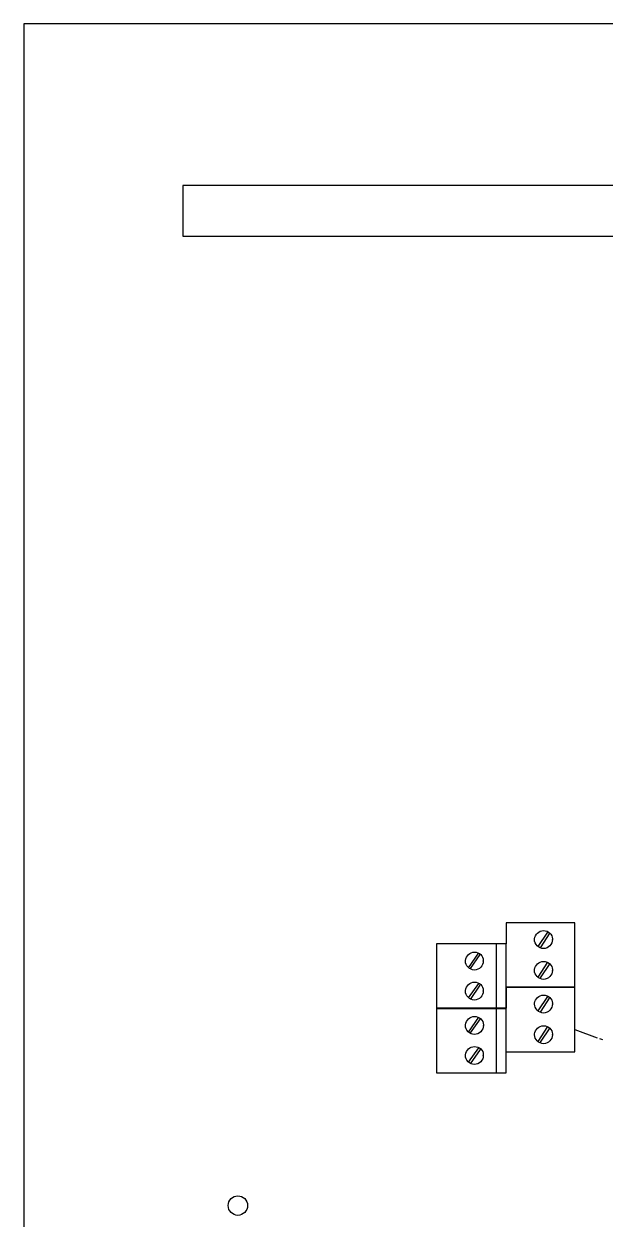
# Model space of a CAD drawing. Header units: metres. Extents: x 0 to 3575, y 0 to 842.
# Drawn here: x 2235 to 2442.3, y 415.8 to 842 of the extents above; entities that cross this region are included whole.
import ezdxf

# ---------------------------------------------------------------- set-up
doc = ezdxf.new("R2010")
doc.units = ezdxf.units.M
doc.layers.add('BORDER', color=2, linetype='Continuous')
doc.layers.add('SCHEMATICS', color=7, linetype='Continuous')

msp = doc.modelspace()

# ---------------------------------------------------------------- linework, layer by layer
at = {"layer": 'BORDER', "color": 2}
msp.add_lwpolyline([(2235, 0), (2830, 0), (2830, 842), (2235, 842), (2235, 0)], dxfattribs=at)
at = {"layer": 'SCHEMATICS', "color": 7}
for p, q in [((2431.58, 521.43), (2406.99, 521.43)), ((2406.99, 521.43), (2406.99, 513.96)), ((2431.58, 521.43), (2406.99, 521.43)), ((2406.99, 521.43), (2406.99, 513.96)), ((2431.58, 498.45), (2431.58, 521.43)), ((2431.58, 498.45), (2431.58, 521.43)), ((2418.46, 513.04), (2421.93, 518.11)), ((2419.26, 512.5), (2422.73, 517.84)), ((2406.99, 513.96), (2382.13, 513.96)), ((2382.13, 513.96), (2382.13, 490.91)), ((2382.13, 513.96), (2382.13, 490.91)), ((2406.99, 513.96), (2382.13, 513.96)), ((2403.58, 490.91), (2403.58, 513.96)), ((2406.99, 490.91), (2406.99, 513.96)), ((2417.12, 515.44), (2417.12, 515.71)), ((2423.53, 515.71), (2423.53, 515.44)), ((2392.47, 507.78), (2392.47, 508.05)), ((2393.54, 505.37), (2397.28, 510.72)), ((2394.34, 505.11), (2397.81, 510.18)), ((2398.88, 508.05), (2398.88, 507.78)), ((2418.46, 502.08), (2421.93, 507.42)), ((2417.12, 504.48), (2417.12, 504.75)), ((2419.26, 501.81), (2422.74, 506.89)), ((2423.53, 504.75), (2423.53, 504.48)), ((2393.54, 494.68), (2397.28, 499.76)), ((2394.34, 494.15), (2397.81, 499.22)), ((2392.47, 497.09), (2392.47, 497.35)), ((2398.88, 497.35), (2398.88, 497.09)), ((2431.58, 498.47), (2406.99, 498.47)), ((2406.99, 498.47), (2406.99, 491)), ((2431.58, 498.47), (2406.99, 498.47)), ((2406.99, 498.47), (2406.99, 491)), ((2406.99, 490.91), (2406.99, 498.45)), ((2406.99, 498.45), (2431.58, 498.45)), ((2406.99, 498.45), (2431.58, 498.45)), ((2418.46, 490.08), (2421.93, 495.15)), ((2419.26, 489.54), (2422.74, 494.88)), ((2431.58, 475.48), (2431.58, 498.47)), ((2431.58, 475.48), (2431.58, 498.47)), ((2406.99, 491), (2382.13, 491)), ((2382.13, 491), (2382.13, 467.95)), ((2382.13, 491), (2382.13, 467.95)), ((2406.99, 491), (2382.13, 491)), ((2382.13, 490.91), (2406.99, 490.91)), ((2382.13, 490.91), (2406.99, 490.91)), ((2403.58, 467.95), (2403.58, 491)), ((2406.99, 467.95), (2406.99, 491)), ((2417.12, 492.48), (2417.12, 492.75)), ((2423.54, 492.75), (2423.54, 492.48)), ((2393.54, 482.41), (2397.28, 487.76)), ((2394.34, 482.15), (2397.82, 487.22)), ((2392.47, 484.82), (2392.47, 485.09)), ((2398.89, 485.09), (2398.89, 484.82)), ((2417.13, 481.52), (2417.13, 481.79)), ((2418.46, 479.12), (2421.94, 484.46)), ((2419.26, 478.85), (2422.74, 483.93)), ((2423.54, 481.79), (2423.54, 481.52)), ((2439.66, 480.33), (2431.68, 483.27)), ((2441.49, 479.65), (2440.49, 480.02)), ((2392.47, 474.13), (2392.47, 474.39)), ((2393.54, 471.72), (2397.28, 476.8)), ((2394.34, 471.18), (2397.82, 476.26)), ((2398.88, 474.39), (2398.88, 474.13)), ((2406.99, 467.95), (2406.99, 475.48)), ((2406.99, 475.48), (2431.58, 475.48)), ((2406.99, 475.48), (2431.58, 475.48)), ((2382.13, 467.95), (2406.99, 467.95)), ((2382.13, 467.95), (2406.99, 467.95))]:
    msp.add_line(p, q, dxfattribs=at)
for points in [[(2291.64, 766.34), (2801.88, 766.34), (2801.88, 784.34), (2291.64, 784.34), (2291.64, 766.34)], [(2417.12, 515.71), (2417.27, 516.3), (2417.51, 516.84), (2417.83, 517.34), (2418.22, 517.78), (2418.68, 518.14), (2419.19, 518.41), (2419.74, 518.59), (2420.33, 518.65)], [(2420.33, 518.65), (2421, 518.59), (2421.62, 518.41), (2422.16, 518.14), (2422.63, 517.78), (2423.01, 517.34), (2423.3, 516.84), (2423.47, 516.3), (2423.53, 515.71)], [(2417.12, 515.71), (2417.12, 515.71), (2417.12, 515.71), (2417.12, 515.71), (2417.12, 515.71), (2417.12, 515.71), (2417.12, 515.71), (2417.12, 515.71), (2417.12, 515.71)], [(2420.33, 512.23), (2419.73, 512.31), (2419.15, 512.51), (2418.61, 512.83), (2418.12, 513.24), (2417.71, 513.72), (2417.4, 514.26), (2417.19, 514.84), (2417.12, 515.44)], [(2423.53, 515.44), (2423.47, 514.84), (2423.3, 514.26), (2423.01, 513.72), (2422.63, 513.24), (2422.16, 512.83), (2421.62, 512.51), (2421, 512.31), (2420.33, 512.23)], [(2423.53, 515.44), (2423.53, 515.45), (2423.53, 515.48), (2423.53, 515.51), (2423.53, 515.54), (2423.53, 515.56), (2423.53, 515.55), (2423.53, 515.52), (2423.53, 515.44)], [(2392.47, 508.05), (2392.62, 508.63), (2392.86, 509.18), (2393.18, 509.68), (2393.57, 510.12), (2394.03, 510.48), (2394.53, 510.76), (2395.09, 510.93), (2395.68, 510.99)], [(2392.47, 508.05), (2392.47, 508.05), (2392.47, 508.05), (2392.47, 508.05), (2392.47, 508.05), (2392.47, 508.05), (2392.47, 508.05), (2392.47, 508.05), (2392.47, 508.05)], [(2395.68, 504.57), (2395.08, 504.64), (2394.5, 504.85), (2393.96, 505.16), (2393.47, 505.57), (2393.06, 506.06), (2392.74, 506.6), (2392.54, 507.18), (2392.47, 507.78)], [(2395.68, 510.99), (2396.35, 510.93), (2396.97, 510.76), (2397.51, 510.48), (2397.98, 510.12), (2398.36, 509.68), (2398.64, 509.18), (2398.82, 508.63), (2398.88, 508.05)], [(2398.88, 507.78), (2398.82, 507.18), (2398.64, 506.6), (2398.36, 506.06), (2397.98, 505.57), (2397.51, 505.16), (2396.97, 504.85), (2396.35, 504.64), (2395.68, 504.57)], [(2398.88, 507.78), (2398.88, 507.79), (2398.88, 507.82), (2398.88, 507.85), (2398.88, 507.88), (2398.88, 507.9), (2398.88, 507.89), (2398.88, 507.86), (2398.88, 507.78)], [(2417.12, 504.75), (2417.27, 505.34), (2417.51, 505.89), (2417.83, 506.38), (2418.22, 506.82), (2418.68, 507.18), (2419.19, 507.46), (2419.74, 507.63), (2420.33, 507.69)], [(2420.33, 507.69), (2421, 507.63), (2421.62, 507.46), (2422.16, 507.18), (2422.63, 506.82), (2423.01, 506.38), (2423.3, 505.89), (2423.47, 505.34), (2423.53, 504.75)], [(2417.12, 504.75), (2417.12, 504.75), (2417.12, 504.75), (2417.12, 504.75), (2417.12, 504.75), (2417.12, 504.75), (2417.12, 504.75), (2417.12, 504.75), (2417.12, 504.75)], [(2420.33, 501.28), (2419.73, 501.35), (2419.15, 501.55), (2418.61, 501.87), (2418.12, 502.28), (2417.71, 502.76), (2417.4, 503.3), (2417.19, 503.88), (2417.12, 504.48)], [(2423.53, 504.48), (2423.47, 503.88), (2423.3, 503.3), (2423.01, 502.76), (2422.63, 502.28), (2422.16, 501.87), (2421.62, 501.55), (2421, 501.35), (2420.33, 501.28)], [(2423.53, 504.48), (2423.53, 504.49), (2423.53, 504.52), (2423.53, 504.55), (2423.53, 504.58), (2423.53, 504.6), (2423.53, 504.6), (2423.53, 504.56), (2423.53, 504.48)], [(2392.47, 497.35), (2392.62, 497.94), (2392.86, 498.49), (2393.18, 498.99), (2393.57, 499.43), (2394.02, 499.79), (2394.53, 500.06), (2395.09, 500.23), (2395.68, 500.29)], [(2395.68, 500.29), (2396.35, 500.23), (2396.96, 500.06), (2397.51, 499.79), (2397.98, 499.43), (2398.36, 498.99), (2398.64, 498.49), (2398.82, 497.94), (2398.88, 497.35)], [(2392.47, 497.35), (2392.47, 497.35), (2392.47, 497.35), (2392.47, 497.35), (2392.47, 497.35), (2392.47, 497.35), (2392.47, 497.35), (2392.47, 497.35), (2392.47, 497.35)], [(2395.68, 493.88), (2395.08, 493.95), (2394.5, 494.16), (2393.95, 494.47), (2393.47, 494.88), (2393.06, 495.37), (2392.74, 495.91), (2392.54, 496.49), (2392.47, 497.09)], [(2398.88, 497.09), (2398.82, 496.49), (2398.64, 495.91), (2398.36, 495.37), (2397.98, 494.88), (2397.51, 494.47), (2396.96, 494.16), (2396.35, 493.95), (2395.68, 493.88)], [(2398.88, 497.09), (2398.88, 497.1), (2398.88, 497.12), (2398.88, 497.16), (2398.88, 497.19), (2398.88, 497.2), (2398.88, 497.2), (2398.88, 497.16), (2398.88, 497.09)], [(2417.12, 492.75), (2417.27, 493.33), (2417.51, 493.88), (2417.83, 494.38), (2418.22, 494.82), (2418.68, 495.18), (2419.19, 495.45), (2419.74, 495.63), (2420.33, 495.69)], [(2420.33, 495.69), (2421, 495.63), (2421.62, 495.45), (2422.17, 495.18), (2422.63, 494.82), (2423.02, 494.38), (2423.3, 493.88), (2423.48, 493.33), (2423.54, 492.75)], [(2417.12, 492.75), (2417.12, 492.75), (2417.12, 492.75), (2417.12, 492.75), (2417.12, 492.75), (2417.12, 492.75), (2417.12, 492.75), (2417.12, 492.75), (2417.12, 492.75)], [(2420.33, 489.27), (2419.73, 489.35), (2419.15, 489.55), (2418.61, 489.87), (2418.13, 490.28), (2417.72, 490.76), (2417.4, 491.3), (2417.2, 491.88), (2417.12, 492.48)], [(2423.54, 492.48), (2423.48, 491.88), (2423.3, 491.3), (2423.02, 490.76), (2422.63, 490.28), (2422.17, 489.87), (2421.62, 489.55), (2421, 489.35), (2420.33, 489.27)], [(2423.54, 492.48), (2423.54, 492.49), (2423.54, 492.52), (2423.54, 492.55), (2423.54, 492.58), (2423.54, 492.6), (2423.54, 492.59), (2423.54, 492.56), (2423.54, 492.48)], [(2392.47, 485.09), (2392.62, 485.67), (2392.86, 486.22), (2393.18, 486.72), (2393.57, 487.16), (2394.03, 487.52), (2394.54, 487.79), (2395.09, 487.97), (2395.68, 488.03)], [(2395.68, 488.03), (2396.35, 487.97), (2396.97, 487.79), (2397.52, 487.52), (2397.98, 487.16), (2398.36, 486.72), (2398.65, 486.22), (2398.82, 485.67), (2398.89, 485.09)], [(2392.47, 485.09), (2392.47, 485.09), (2392.47, 485.09), (2392.47, 485.09), (2392.47, 485.09), (2392.47, 485.09), (2392.47, 485.09), (2392.47, 485.09), (2392.47, 485.09)], [(2395.68, 481.61), (2395.08, 481.68), (2394.5, 481.89), (2393.96, 482.2), (2393.47, 482.61), (2393.06, 483.1), (2392.75, 483.64), (2392.54, 484.22), (2392.47, 484.82)], [(2398.89, 484.82), (2398.82, 484.22), (2398.65, 483.64), (2398.36, 483.1), (2397.98, 482.61), (2397.52, 482.2), (2396.97, 481.89), (2396.35, 481.68), (2395.68, 481.61)], [(2398.89, 484.82), (2398.89, 484.83), (2398.89, 484.86), (2398.89, 484.89), (2398.89, 484.92), (2398.89, 484.94), (2398.89, 484.93), (2398.89, 484.9), (2398.89, 484.82)], [(2417.13, 481.79), (2417.27, 482.38), (2417.51, 482.92), (2417.83, 483.42), (2418.23, 483.86), (2418.68, 484.22), (2419.19, 484.49), (2419.74, 484.67), (2420.33, 484.73)], [(2417.13, 481.79), (2417.13, 481.79), (2417.13, 481.79), (2417.13, 481.79), (2417.13, 481.79), (2417.13, 481.79), (2417.13, 481.79), (2417.13, 481.79), (2417.13, 481.79)], [(2420.33, 484.73), (2421.01, 484.67), (2421.62, 484.49), (2422.17, 484.22), (2422.64, 483.86), (2423.02, 483.42), (2423.3, 482.92), (2423.48, 482.38), (2423.54, 481.79)], [(2423.54, 481.52), (2423.54, 481.53), (2423.54, 481.56), (2423.54, 481.59), (2423.54, 481.62), (2423.54, 481.64), (2423.54, 481.64), (2423.54, 481.6), (2423.54, 481.52)], [(2420.33, 478.31), (2419.73, 478.39), (2419.15, 478.59), (2418.61, 478.91), (2418.13, 479.32), (2417.72, 479.8), (2417.4, 480.34), (2417.2, 480.92), (2417.13, 481.52)], [(2423.54, 481.52), (2423.48, 480.92), (2423.3, 480.34), (2423.02, 479.8), (2422.64, 479.32), (2422.17, 478.91), (2421.62, 478.59), (2421.01, 478.39), (2420.33, 478.31)], [(2392.47, 474.39), (2392.62, 474.98), (2392.86, 475.53), (2393.18, 476.03), (2393.57, 476.46), (2394.03, 476.83), (2394.54, 477.1), (2395.09, 477.27), (2395.68, 477.33)], [(2392.47, 474.39), (2392.47, 474.39), (2392.47, 474.39), (2392.47, 474.39), (2392.47, 474.39), (2392.47, 474.39), (2392.47, 474.39), (2392.47, 474.39), (2392.47, 474.39)], [(2395.68, 470.92), (2395.08, 470.99), (2394.5, 471.19), (2393.96, 471.51), (2393.47, 471.92), (2393.06, 472.41), (2392.75, 472.95), (2392.54, 473.53), (2392.47, 474.13)], [(2395.68, 477.33), (2396.35, 477.27), (2396.97, 477.1), (2397.51, 476.83), (2397.98, 476.46), (2398.36, 476.03), (2398.65, 475.53), (2398.82, 474.98), (2398.88, 474.39)], [(2398.88, 474.13), (2398.82, 473.53), (2398.65, 472.95), (2398.36, 472.41), (2397.98, 471.92), (2397.51, 471.51), (2396.97, 471.19), (2396.35, 470.99), (2395.68, 470.92)], [(2398.88, 474.13), (2398.88, 474.14), (2398.88, 474.16), (2398.88, 474.2), (2398.88, 474.23), (2398.88, 474.24), (2398.88, 474.24), (2398.88, 474.2), (2398.88, 474.13)], [(2307.86, 420.59), (2307.93, 421.3), (2308.13, 421.96), (2308.45, 422.55), (2308.88, 423.07), (2309.4, 423.49), (2309.99, 423.81), (2310.65, 424.01), (2311.35, 424.08)], [(2311.35, 424.08), (2312.04, 424.01), (2312.68, 423.81), (2313.26, 423.49), (2313.77, 423.07), (2314.19, 422.55), (2314.51, 421.96), (2314.71, 421.3), (2314.78, 420.59)], [(2311.35, 417.11), (2310.65, 417.18), (2309.99, 417.39), (2309.4, 417.72), (2308.88, 418.15), (2308.45, 418.67), (2308.13, 419.26), (2307.93, 419.91), (2307.86, 420.59)], [(2314.78, 420.59), (2314.71, 419.91), (2314.51, 419.26), (2314.19, 418.67), (2313.77, 418.15), (2313.26, 417.72), (2312.68, 417.39), (2312.04, 417.18), (2311.35, 417.11)]]:
    msp.add_lwpolyline(points, dxfattribs=at)

doc.saveas('drawing.dxf')
